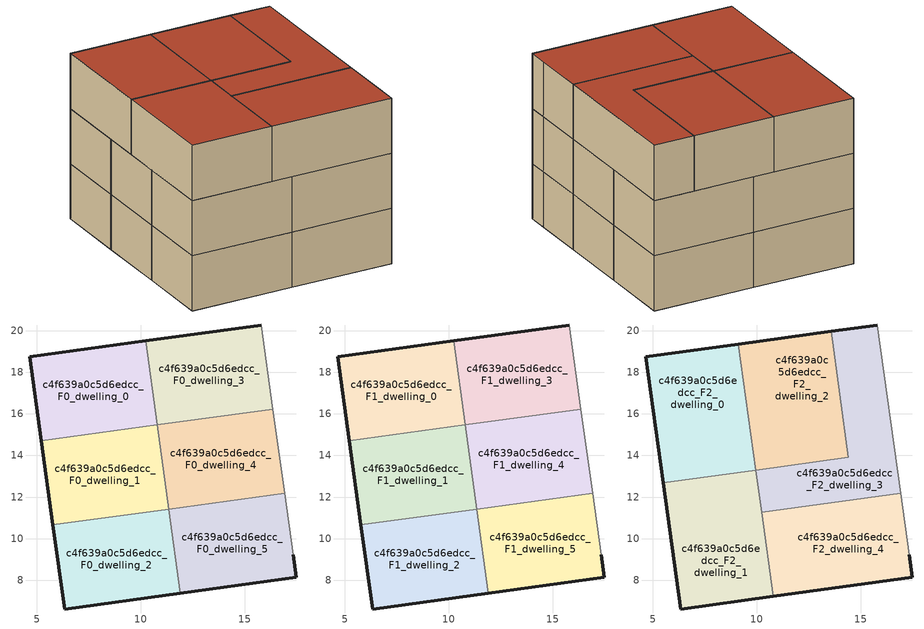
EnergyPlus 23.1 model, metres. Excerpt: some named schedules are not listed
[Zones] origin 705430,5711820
c4f639a0c5d6edcc_F0_dwelling_0
 floor ground (EU_floor_Construction): 10.78,15.47 10.23,19.51 4.66,18.74 5.21,14.7 z0
 wall outside (EU_wall_Construction): 5.21,14.7 4.66,18.74 10.23,19.51 z0:3
 wall to c4f639a0c5d6edcc_F0_dwelling_1 (EU_wall_Construction): 10.78,15.47 5.21,14.7 z0:3
 wall to c4f639a0c5d6edcc_F0_dwelling_3 (EU_wall_Construction): 10.23,19.51 10.78,15.47 z0:3
c4f639a0c5d6edcc_F0_dwelling_1
 floor ground (EU_floor_Construction): 11.34,11.43 10.78,15.47 5.21,14.7 5.77,10.66 z0
 wall outside (EU_wall_Construction): 5.77,10.66 5.21,14.7 z0:3
 wall to c4f639a0c5d6edcc_F0_dwelling_2 (EU_wall_Construction): 11.34,11.43 5.77,10.66 z0:3
 wall to c4f639a0c5d6edcc_F0_dwelling_4 (EU_wall_Construction): 10.78,15.47 11.34,11.43 z0:3
c4f639a0c5d6edcc_F0_dwelling_2
 floor ground (EU_floor_Construction): 11.9,7.38 11.34,11.43 5.77,10.66 6.33,6.62 z0
 wall outside (EU_wall_Construction): 11.9,7.38 6.33,6.62 5.77,10.66 z0:3
 wall to c4f639a0c5d6edcc_F0_dwelling_5 (EU_wall_Construction): 11.34,11.42 11.9,7.38 z0:3
c4f639a0c5d6edcc_F0_dwelling_3
 floor ground (EU_floor_Construction): 16.35,16.23 15.8,20.28 10.23,19.51 10.78,15.47 z0
 wall outside (EU_wall_Construction): 10.23,19.51 15.8,20.28 z0:3
 wall to c4f639a0c5d6edcc_F0_dwelling_4 (EU_wall_Construction): 16.35,16.23 10.78,15.47 z0:3
 wall adiabatic (EU_wall_Construction): 15.8,20.28 16.35,16.23 z0:3
c4f639a0c5d6edcc_F0_dwelling_4
 floor ground (EU_floor_Construction): 16.91,12.19 16.35,16.23 10.78,15.47 11.34,11.42 z0
 wall to c4f639a0c5d6edcc_F0_dwelling_5 (EU_wall_Construction): 16.91,12.19 11.34,11.42 z0:3
 wall adiabatic (EU_wall_Construction): 16.35,16.23 16.91,12.19 z0:3
c4f639a0c5d6edcc_F0_dwelling_5
 floor ground (EU_floor_Construction): 17.47,8.15 17.32,9.23 16.91,12.19 11.34,11.42 11.9,7.38 z0
 wall outside (EU_wall_Construction): 17.32,9.23 17.47,8.15 11.9,7.38 z0:3
 wall adiabatic (EU_wall_Construction): 16.91,12.19 17.32,9.23 z0:3
c4f639a0c5d6edcc_F1_dwelling_0
 floor to c4f639a0c5d6edcc_F0_dwelling_0 (EU_floor_Construction): 10.78,15.47 10.23,19.51 4.66,18.74 5.21,14.7 z3
 wall outside (EU_wall_Construction): 5.21,14.7 4.66,18.74 10.23,19.51 z3:6
 wall to c4f639a0c5d6edcc_F1_dwelling_1 (EU_wall_Construction): 10.78,15.47 5.21,14.7 z3:6
 wall to c4f639a0c5d6edcc_F1_dwelling_3 (EU_wall_Construction): 10.23,19.51 10.78,15.47 z3:6
c4f639a0c5d6edcc_F1_dwelling_1
 floor to c4f639a0c5d6edcc_F0_dwelling_1 (EU_floor_Construction): 11.34,11.43 10.78,15.47 5.21,14.7 5.77,10.66 z3
 wall outside (EU_wall_Construction): 5.77,10.66 5.21,14.7 z3:6
 wall to c4f639a0c5d6edcc_F1_dwelling_2 (EU_wall_Construction): 11.34,11.43 5.77,10.66 z3:6
 wall to c4f639a0c5d6edcc_F1_dwelling_4 (EU_wall_Construction): 10.78,15.47 11.34,11.43 z3:6
c4f639a0c5d6edcc_F1_dwelling_2
 floor to c4f639a0c5d6edcc_F0_dwelling_2 (EU_floor_Construction): 11.9,7.38 11.34,11.43 5.77,10.66 6.33,6.62 z3
 wall outside (EU_wall_Construction): 11.9,7.38 6.33,6.62 5.77,10.66 z3:6
 wall to c4f639a0c5d6edcc_F1_dwelling_5 (EU_wall_Construction): 11.34,11.42 11.9,7.38 z3:6
c4f639a0c5d6edcc_F1_dwelling_3
 floor to c4f639a0c5d6edcc_F0_dwelling_3 (EU_floor_Construction): 16.35,16.23 15.8,20.28 10.23,19.51 10.78,15.47 z3
 wall outside (EU_wall_Construction): 10.23,19.51 15.8,20.28 z3:6
 wall to c4f639a0c5d6edcc_F1_dwelling_4 (EU_wall_Construction): 16.35,16.23 10.78,15.47 z3:6
 wall adiabatic (EU_wall_Construction): 15.8,20.28 16.35,16.23 z3:6
 ceiling adiabatic (EU_roof_Construction): 13.57,19.97 14.13,15.93 10.78,15.47 10.23,19.51 z6
c4f639a0c5d6edcc_F1_dwelling_4
 floor to c4f639a0c5d6edcc_F0_dwelling_4 (EU_floor_Construction): 16.91,12.19 16.35,16.23 10.78,15.47 11.34,11.42 z3
 wall to c4f639a0c5d6edcc_F1_dwelling_5 (EU_wall_Construction): 16.91,12.19 11.34,11.42 z3:6
 wall adiabatic (EU_wall_Construction): 16.35,16.23 16.91,12.19 z3:6
c4f639a0c5d6edcc_F1_dwelling_5
 floor to c4f639a0c5d6edcc_F0_dwelling_5 (EU_floor_Construction): 17.47,8.15 17.32,9.23 16.91,12.19 11.34,11.42 11.9,7.38 z3
 wall outside (EU_wall_Construction): 17.32,9.23 17.47,8.15 11.9,7.38 z3:6
 wall adiabatic (EU_wall_Construction): 16.91,12.19 17.32,9.23 z3:6
c4f639a0c5d6edcc_F2_dwelling_0
 floor to c4f639a0c5d6edcc_F1_dwelling_0 (EU_floor_Construction): 9.67,15.32 9.11,19.36 4.66,18.74 5.22,14.7 z6
 floor to c4f639a0c5d6edcc_F1_dwelling_1 (EU_floor_Construction): 9.95,13.29 9.67,15.32 5.22,14.7 5.49,12.68 z6
 wall outside (EU_wall_Construction): 5.49,12.68 4.66,18.74 9.11,19.36 z6:9
 wall to c4f639a0c5d6edcc_F2_dwelling_1 (EU_wall_Construction): 9.95,13.29 5.49,12.68 z6:9
 wall to c4f639a0c5d6edcc_F2_dwelling_2 (EU_wall_Construction): 9.11,19.36 9.95,13.29 z6:9
 roof outside (EU_roof_Construction): 9.11,19.36 9.95,13.29 5.49,12.68 4.66,18.74 z9
c4f639a0c5d6edcc_F2_dwelling_1
 floor to c4f639a0c5d6edcc_F1_dwelling_1 (EU_floor_Construction): 10.23,11.27 9.95,13.29 5.49,12.68 5.77,10.66 z6
 floor to c4f639a0c5d6edcc_F1_dwelling_2 (EU_floor_Construction): 10.79,7.23 10.23,11.27 5.77,10.66 6.33,6.62 z6
 wall outside (EU_wall_Construction): 10.79,7.23 6.33,6.62 5.49,12.68 z6:9
 wall to c4f639a0c5d6edcc_F2_dwelling_4 (EU_wall_Construction): 10.23,11.27 10.79,7.23 z6:9
 wall to c4f639a0c5d6edcc_F2_dwelling_2 (EU_wall_Construction): 9.95,13.29 10.23,11.27 z6:9
 roof outside (EU_roof_Construction): 9.95,13.29 10.79,7.23 6.33,6.62 5.49,12.68 z9
c4f639a0c5d6edcc_F2_dwelling_2
 floor adiabatic (EU_floor_Construction): 14.13,15.93 13.57,19.97 10.23,19.51 10.78,15.47 z6
 floor to c4f639a0c5d6edcc_F1_dwelling_0 (EU_floor_Construction): 10.78,15.47 10.23,19.51 9.11,19.36 9.67,15.32 z6
 floor to c4f639a0c5d6edcc_F1_dwelling_4 (EU_floor_Construction): 14.41,13.91 14.13,15.93 10.78,15.47 11.06,13.45 z6
 floor to c4f639a0c5d6edcc_F1_dwelling_1 (EU_floor_Construction): 10.22,11.36 9.95,13.29 11.06,13.45 10.78,15.47 9.67,15.32 z6
 wall outside (EU_wall_Construction): 9.11,19.36 13.57,19.97 z6:9
 wall to c4f639a0c5d6edcc_F2_dwelling_3 (EU_wall_Construction): 13.57,19.97 14.41,13.91 9.95,13.29 10.23,11.27 z6:9
 roof outside (EU_roof_Construction): 13.57,19.97 14.41,13.91 9.95,13.29 10.23,11.27 9.11,19.36 z9
c4f639a0c5d6edcc_F2_dwelling_3
 floor to c4f639a0c5d6edcc_F1_dwelling_4 (EU_floor_Construction): 16.91,12.19 16.35,16.23 14.13,15.93 14.41,13.91 11.06,13.45 11.34,11.42 z6
 floor to c4f639a0c5d6edcc_F1_dwelling_3 (EU_floor_Construction): 16.35,16.23 15.8,20.28 13.57,19.97 14.13,15.93 z6
 floor to c4f639a0c5d6edcc_F1_dwelling_1 (EU_floor_Construction): 11.34,11.43 11.06,13.45 9.95,13.29 10.23,11.27 z6
 wall outside (EU_wall_Construction): 13.57,19.97 15.8,20.28 z6:9
 wall adiabatic (EU_wall_Construction): 15.8,20.28 16.91,12.19 z6:9
 wall to c4f639a0c5d6edcc_F2_dwelling_4 (EU_wall_Construction): 16.91,12.19 10.23,11.27 z6:9
 roof outside (EU_roof_Construction): 15.8,20.28 16.91,12.19 10.23,11.27 9.95,13.29 14.41,13.91 13.57,19.97 z9
c4f639a0c5d6edcc_F2_dwelling_4
 floor to c4f639a0c5d6edcc_F1_dwelling_2 (EU_floor_Construction): 11.9,7.38 11.34,11.42 10.23,11.27 10.79,7.23 z6
 floor to c4f639a0c5d6edcc_F1_dwelling_5 (EU_floor_Construction): 17.47,8.15 17.32,9.23 16.91,12.19 11.34,11.42 11.9,7.38 z6
 wall outside (EU_wall_Construction): 17.32,9.23 17.47,8.15 10.79,7.23 z6:9
 wall adiabatic (EU_wall_Construction): 16.91,12.19 17.32,9.23 z6:9
 roof outside (EU_roof_Construction): 16.91,12.19 17.32,9.23 17.47,8.15 10.79,7.23 10.23,11.27 z9
shading: 17.32,9.23 15.75,20.27 z0:6
[Building]
EU S2 Campaign: North Axis=0; Terrain=City; Solar Distribution=FullExterior
[Site:Location]
London: Latitude=51.5; Longitude=-0.5; Time Zone=0; Elevation=25
[SizingPeriod:WeatherFileDays]
AnnualSizingPeriod: Begin Month=1; Begin Day of Month=1; End Month=12; End Day of Month=31; Day of Week for Start Day=Monday; Use Weather File Daylight Saving Period=No; Use Weather File Rain and Snow Indicators=No
[MATERIAL]
EU_InternalMass_Material: Roughness=MediumRough; Thickness=0.1; Conductivity=1; Density=1800; Specific Heat=900; Thermal Absorptance=0.9; Solar Absorptance=0.7; Visible Absorptance=0.7
[MATERIAL:NOMASS] Roughness=MediumRough; Thermal Absorptance=0.9; Solar Absorptance=0.7; Visible Absorptance=0.7
Name | Thermal Resistance
EU_wall_NoMass | 1.04674
EU_roof_NoMass | 4.32442
EU_floor_NoMass | 2.04616
[CONSTRUCTION]
EU_wall_Construction: EU_wall_NoMass
EU_roof_Construction: EU_roof_NoMass
EU_floor_Construction: EU_floor_NoMass
EU_InternalMass_Construction: EU_InternalMass_Material
[ZONE] Type=1; Multiplier=1; Ceiling Height=autocalculate; Floor Area=autocalculate; Part of Total Floor Area=Yes
Name | Volume
c4f639a0c5d6edcc_F0_dwelling_0; c4f639a0c5d6edcc_F1_dwelling_0 | 68.811
c4f639a0c5d6edcc_F2_dwelling_0 | 82.5776
c4f639a0c5d6edcc_F0_dwelling_1; c4f639a0c5d6edcc_F1_dwelling_1 | 68.8257
c4f639a0c5d6edcc_F2_dwelling_1 | 82.5718
c4f639a0c5d6edcc_F0_dwelling_2; c4f639a0c5d6edcc_F1_dwelling_2 | 68.8066
c4f639a0c5d6edcc_F2_dwelling_2 | 82.5967
c4f639a0c5d6edcc_F0_dwelling_3; c4f639a0c5d6edcc_F1_dwelling_3 | 68.8206
c4f639a0c5d6edcc_F2_dwelling_3 | 82.5674
c4f639a0c5d6edcc_F0_dwelling_4; c4f639a0c5d6edcc_F1_dwelling_4 | 68.8235
c4f639a0c5d6edcc_F2_dwelling_4 | 82.5769
c4f639a0c5d6edcc_F0_dwelling_5; c4f639a0c5d6edcc_F1_dwelling_5 | 68.8147
[INTERNALMASS] Construction=EU_InternalMass_Construction
Name | Zone or ZoneList | Surface Area
c4f639a0c5d6edcc_F0_dwelling_0_EU_InternalMass | c4f639a0c5d6edcc_F0_dwelling_0 | 22.9371
c4f639a0c5d6edcc_F0_dwelling_1_EU_InternalMass | c4f639a0c5d6edcc_F0_dwelling_1 | 22.9416
c4f639a0c5d6edcc_F0_dwelling_2_EU_InternalMass | c4f639a0c5d6edcc_F0_dwelling_2 | 22.9374
c4f639a0c5d6edcc_F0_dwelling_3_EU_InternalMass | c4f639a0c5d6edcc_F0_dwelling_3 | 22.9405
c4f639a0c5d6edcc_F0_dwelling_4_EU_InternalMass | c4f639a0c5d6edcc_F0_dwelling_4 | 22.9409
c4f639a0c5d6edcc_F0_dwelling_5_EU_InternalMass | c4f639a0c5d6edcc_F0_dwelling_5 | 22.9381
c4f639a0c5d6edcc_F1_dwelling_0_EU_InternalMass | c4f639a0c5d6edcc_F1_dwelling_0 | 22.9371
c4f639a0c5d6edcc_F1_dwelling_1_EU_InternalMass | c4f639a0c5d6edcc_F1_dwelling_1 | 22.9416
c4f639a0c5d6edcc_F1_dwelling_2_EU_InternalMass | c4f639a0c5d6edcc_F1_dwelling_2 | 22.9374
c4f639a0c5d6edcc_F1_dwelling_3_EU_InternalMass | c4f639a0c5d6edcc_F1_dwelling_3 | 22.9405
c4f639a0c5d6edcc_F1_dwelling_4_EU_InternalMass | c4f639a0c5d6edcc_F1_dwelling_4 | 22.9409
c4f639a0c5d6edcc_F1_dwelling_5_EU_InternalMass | c4f639a0c5d6edcc_F1_dwelling_5 | 22.9381
c4f639a0c5d6edcc_F2_dwelling_0_EU_InternalMass | c4f639a0c5d6edcc_F2_dwelling_0 | 27.5256
c4f639a0c5d6edcc_F2_dwelling_1_EU_InternalMass | c4f639a0c5d6edcc_F2_dwelling_1 | 27.5252
c4f639a0c5d6edcc_F2_dwelling_2_EU_InternalMass | c4f639a0c5d6edcc_F2_dwelling_2 | 27.5332
c4f639a0c5d6edcc_F2_dwelling_3_EU_InternalMass | c4f639a0c5d6edcc_F2_dwelling_3 | 27.5223
c4f639a0c5d6edcc_F2_dwelling_4_EU_InternalMass | c4f639a0c5d6edcc_F2_dwelling_4 | 27.5262
[OTHEREQUIPMENT] Fuel Type=Electricity; Design Level Calculation Method=Watts/Area; Power per Zone Floor Area=1; Fraction Latent=0; Fraction Radiant=0; Fraction Lost=0; Carbon Dioxide Generation Rate=0; EndUse Subcategory=EU_Step8_InternalGains
Name | Zone or ZoneList or Space or SpaceList | Schedule
EU_Step8_InternalGain_c4f639a0c5d6edcc_F0_dwelling_0_f000 | c4f639a0c5d6edcc_F0_dwelling_0 | EU_Step8_GainSchedule_c4f639a0c5d6edcc_F0_dwelling_0_f000
EU_Step8_InternalGain_c4f639a0c5d6edcc_F0_dwelling_1_f000 | c4f639a0c5d6edcc_F0_dwelling_1 | EU_Step8_GainSchedule_c4f639a0c5d6edcc_F0_dwelling_1_f000
EU_Step8_InternalGain_c4f639a0c5d6edcc_F0_dwelling_2_f000 | c4f639a0c5d6edcc_F0_dwelling_2 | EU_Step8_GainSchedule_c4f639a0c5d6edcc_F0_dwelling_2_f000
EU_Step8_InternalGain_c4f639a0c5d6edcc_F0_dwelling_3_f000 | c4f639a0c5d6edcc_F0_dwelling_3 | EU_Step8_GainSchedule_c4f639a0c5d6edcc_F0_dwelling_3_f000
EU_Step8_InternalGain_c4f639a0c5d6edcc_F0_dwelling_4_f000 | c4f639a0c5d6edcc_F0_dwelling_4 | EU_Step8_GainSchedule_c4f639a0c5d6edcc_F0_dwelling_4_f000
EU_Step8_InternalGain_c4f639a0c5d6edcc_F0_dwelling_5_f000 | c4f639a0c5d6edcc_F0_dwelling_5 | EU_Step8_GainSchedule_c4f639a0c5d6edcc_F0_dwelling_5_f000
EU_Step8_InternalGain_c4f639a0c5d6edcc_F1_dwelling_0_f000 | c4f639a0c5d6edcc_F1_dwelling_0 | EU_Step8_GainSchedule_c4f639a0c5d6edcc_F1_dwelling_0_f000
EU_Step8_InternalGain_c4f639a0c5d6edcc_F1_dwelling_1_f000 | c4f639a0c5d6edcc_F1_dwelling_1 | EU_Step8_GainSchedule_c4f639a0c5d6edcc_F1_dwelling_1_f000
EU_Step8_InternalGain_c4f639a0c5d6edcc_F1_dwelling_2_f000 | c4f639a0c5d6edcc_F1_dwelling_2 | EU_Step8_GainSchedule_c4f639a0c5d6edcc_F1_dwelling_2_f000
EU_Step8_InternalGain_c4f639a0c5d6edcc_F1_dwelling_3_f000 | c4f639a0c5d6edcc_F1_dwelling_3 | EU_Step8_GainSchedule_c4f639a0c5d6edcc_F1_dwelling_3_f000
EU_Step8_InternalGain_c4f639a0c5d6edcc_F1_dwelling_4_f000 | c4f639a0c5d6edcc_F1_dwelling_4 | EU_Step8_GainSchedule_c4f639a0c5d6edcc_F1_dwelling_4_f000
EU_Step8_InternalGain_c4f639a0c5d6edcc_F1_dwelling_5_f000 | c4f639a0c5d6edcc_F1_dwelling_5 | EU_Step8_GainSchedule_c4f639a0c5d6edcc_F1_dwelling_5_f000
EU_Step8_InternalGain_c4f639a0c5d6edcc_F2_dwelling_0_f000 | c4f639a0c5d6edcc_F2_dwelling_0 | EU_Step8_GainSchedule_c4f639a0c5d6edcc_F2_dwelling_0_f000
EU_Step8_InternalGain_c4f639a0c5d6edcc_F2_dwelling_1_f000 | c4f639a0c5d6edcc_F2_dwelling_1 | EU_Step8_GainSchedule_c4f639a0c5d6edcc_F2_dwelling_1_f000
EU_Step8_InternalGain_c4f639a0c5d6edcc_F2_dwelling_2_f000 | c4f639a0c5d6edcc_F2_dwelling_2 | EU_Step8_GainSchedule_c4f639a0c5d6edcc_F2_dwelling_2_f000
EU_Step8_InternalGain_c4f639a0c5d6edcc_F2_dwelling_3_f000 | c4f639a0c5d6edcc_F2_dwelling_3 | EU_Step8_GainSchedule_c4f639a0c5d6edcc_F2_dwelling_3_f000
EU_Step8_InternalGain_c4f639a0c5d6edcc_F2_dwelling_4_f000 | c4f639a0c5d6edcc_F2_dwelling_4 | EU_Step8_GainSchedule_c4f639a0c5d6edcc_F2_dwelling_4_f000
[ZONEVENTILATION:DESIGNFLOWRATE] Schedule=EU_AlwaysOn; Design Flow Rate Calculation Method=AirChanges/Hour; Air Changes per Hour=0.488719; Ventilation Type=Natural; Fan Pressure Rise=0; Fan Total Efficiency=1; Constant Term Coefficient=1; Temperature Term Coefficient=0; Velocity Term Coefficient=0; Velocity Squared Term Coefficient=0; Minimum Indoor Temperature=-100; Maximum Indoor Temperature=100; Delta Temperature=-100; Minimum Outdoor Temperature=-100; Maximum Outdoor Temperature=100; Maximum Wind Speed=40
Name | Zone or ZoneList or Space or SpaceList
EU_ConstantAir_c4f639a0c5d6edcc_F0_dwelling_0 | c4f639a0c5d6edcc_F0_dwelling_0
EU_ConstantAir_c4f639a0c5d6edcc_F0_dwelling_1 | c4f639a0c5d6edcc_F0_dwelling_1
EU_ConstantAir_c4f639a0c5d6edcc_F0_dwelling_2 | c4f639a0c5d6edcc_F0_dwelling_2
EU_ConstantAir_c4f639a0c5d6edcc_F0_dwelling_3 | c4f639a0c5d6edcc_F0_dwelling_3
EU_ConstantAir_c4f639a0c5d6edcc_F0_dwelling_4 | c4f639a0c5d6edcc_F0_dwelling_4
EU_ConstantAir_c4f639a0c5d6edcc_F0_dwelling_5 | c4f639a0c5d6edcc_F0_dwelling_5
EU_ConstantAir_c4f639a0c5d6edcc_F1_dwelling_0 | c4f639a0c5d6edcc_F1_dwelling_0
EU_ConstantAir_c4f639a0c5d6edcc_F1_dwelling_1 | c4f639a0c5d6edcc_F1_dwelling_1
EU_ConstantAir_c4f639a0c5d6edcc_F1_dwelling_2 | c4f639a0c5d6edcc_F1_dwelling_2
EU_ConstantAir_c4f639a0c5d6edcc_F1_dwelling_3 | c4f639a0c5d6edcc_F1_dwelling_3
EU_ConstantAir_c4f639a0c5d6edcc_F1_dwelling_4 | c4f639a0c5d6edcc_F1_dwelling_4
EU_ConstantAir_c4f639a0c5d6edcc_F1_dwelling_5 | c4f639a0c5d6edcc_F1_dwelling_5
EU_ConstantAir_c4f639a0c5d6edcc_F2_dwelling_0 | c4f639a0c5d6edcc_F2_dwelling_0
EU_ConstantAir_c4f639a0c5d6edcc_F2_dwelling_1 | c4f639a0c5d6edcc_F2_dwelling_1
EU_ConstantAir_c4f639a0c5d6edcc_F2_dwelling_2 | c4f639a0c5d6edcc_F2_dwelling_2
EU_ConstantAir_c4f639a0c5d6edcc_F2_dwelling_3 | c4f639a0c5d6edcc_F2_dwelling_3
EU_ConstantAir_c4f639a0c5d6edcc_F2_dwelling_4 | c4f639a0c5d6edcc_F2_dwelling_4
[HVACTEMPLATE:THERMOSTAT] Constant Heating Setpoint=20; Constant Cooling Setpoint=50
EU_HeatOnly_c4f639a0c5d6edcc_F0_dwelling_0; EU_HeatOnly_c4f639a0c5d6edcc_F0_dwelling_1; EU_HeatOnly_c4f639a0c5d6edcc_F0_dwelling_2; EU_HeatOnly_c4f639a0c5d6edcc_F0_dwelling_3; EU_HeatOnly_c4f639a0c5d6edcc_F0_dwelling_4; EU_HeatOnly_c4f639a0c5d6edcc_F0_dwelling_5; EU_HeatOnly_c4f639a0c5d6edcc_F1_dwelling_0; EU_HeatOnly_c4f639a0c5d6edcc_F1_dwelling_1; EU_HeatOnly_c4f639a0c5d6edcc_F1_dwelling_2; EU_HeatOnly_c4f639a0c5d6edcc_F1_dwelling_3; EU_HeatOnly_c4f639a0c5d6edcc_F1_dwelling_4; EU_HeatOnly_c4f639a0c5d6edcc_F1_dwelling_5; EU_HeatOnly_c4f639a0c5d6edcc_F2_dwelling_0; EU_HeatOnly_c4f639a0c5d6edcc_F2_dwelling_1; EU_HeatOnly_c4f639a0c5d6edcc_F2_dwelling_2; EU_HeatOnly_c4f639a0c5d6edcc_F2_dwelling_3; EU_HeatOnly_c4f639a0c5d6edcc_F2_dwelling_4
[HVACTEMPLATE:ZONE:IDEALLOADSAIRSYSTEM] System Availability Schedule=EU_AlwaysOn; Maximum Heating Supply Air Temperature=50; Minimum Cooling Supply Air Temperature=13; Maximum Heating Supply Air Humidity Ratio=0.0156; Minimum Cooling Supply Air Humidity Ratio=0.0077; Heating Limit=NoLimit; Cooling Limit=NoLimit; Heating Availability Schedule=EU_AlwaysOn; Cooling Availability Schedule=EU_CoolingOff; Dehumidification Control Type=ConstantSensibleHeatRatio; Cooling Sensible Heat Ratio=0.7; Dehumidification Setpoint=60; Humidification Control Type=None; Humidification Setpoint=30; Outdoor Air Method=None; Outdoor Air Flow Rate per Person=0.00944; Outdoor Air Flow Rate per Zone Floor Area=0; Outdoor Air Flow Rate per Zone=0; Demand Controlled Ventilation Type=None; Outdoor Air Economizer Type=NoEconomizer; Heat Recovery Type=None; Sensible Heat Recovery Effectiveness=0.7; Latent Heat Recovery Effectiveness=0.65
Name | Template Thermostat
c4f639a0c5d6edcc_F0_dwelling_0 | EU_HeatOnly_c4f639a0c5d6edcc_F0_dwelling_0
c4f639a0c5d6edcc_F0_dwelling_1 | EU_HeatOnly_c4f639a0c5d6edcc_F0_dwelling_1
c4f639a0c5d6edcc_F0_dwelling_2 | EU_HeatOnly_c4f639a0c5d6edcc_F0_dwelling_2
c4f639a0c5d6edcc_F0_dwelling_3 | EU_HeatOnly_c4f639a0c5d6edcc_F0_dwelling_3
c4f639a0c5d6edcc_F0_dwelling_4 | EU_HeatOnly_c4f639a0c5d6edcc_F0_dwelling_4
c4f639a0c5d6edcc_F0_dwelling_5 | EU_HeatOnly_c4f639a0c5d6edcc_F0_dwelling_5
c4f639a0c5d6edcc_F1_dwelling_0 | EU_HeatOnly_c4f639a0c5d6edcc_F1_dwelling_0
c4f639a0c5d6edcc_F1_dwelling_1 | EU_HeatOnly_c4f639a0c5d6edcc_F1_dwelling_1
c4f639a0c5d6edcc_F1_dwelling_2 | EU_HeatOnly_c4f639a0c5d6edcc_F1_dwelling_2
c4f639a0c5d6edcc_F1_dwelling_3 | EU_HeatOnly_c4f639a0c5d6edcc_F1_dwelling_3
c4f639a0c5d6edcc_F1_dwelling_4 | EU_HeatOnly_c4f639a0c5d6edcc_F1_dwelling_4
c4f639a0c5d6edcc_F1_dwelling_5 | EU_HeatOnly_c4f639a0c5d6edcc_F1_dwelling_5
c4f639a0c5d6edcc_F2_dwelling_0 | EU_HeatOnly_c4f639a0c5d6edcc_F2_dwelling_0
c4f639a0c5d6edcc_F2_dwelling_1 | EU_HeatOnly_c4f639a0c5d6edcc_F2_dwelling_1
